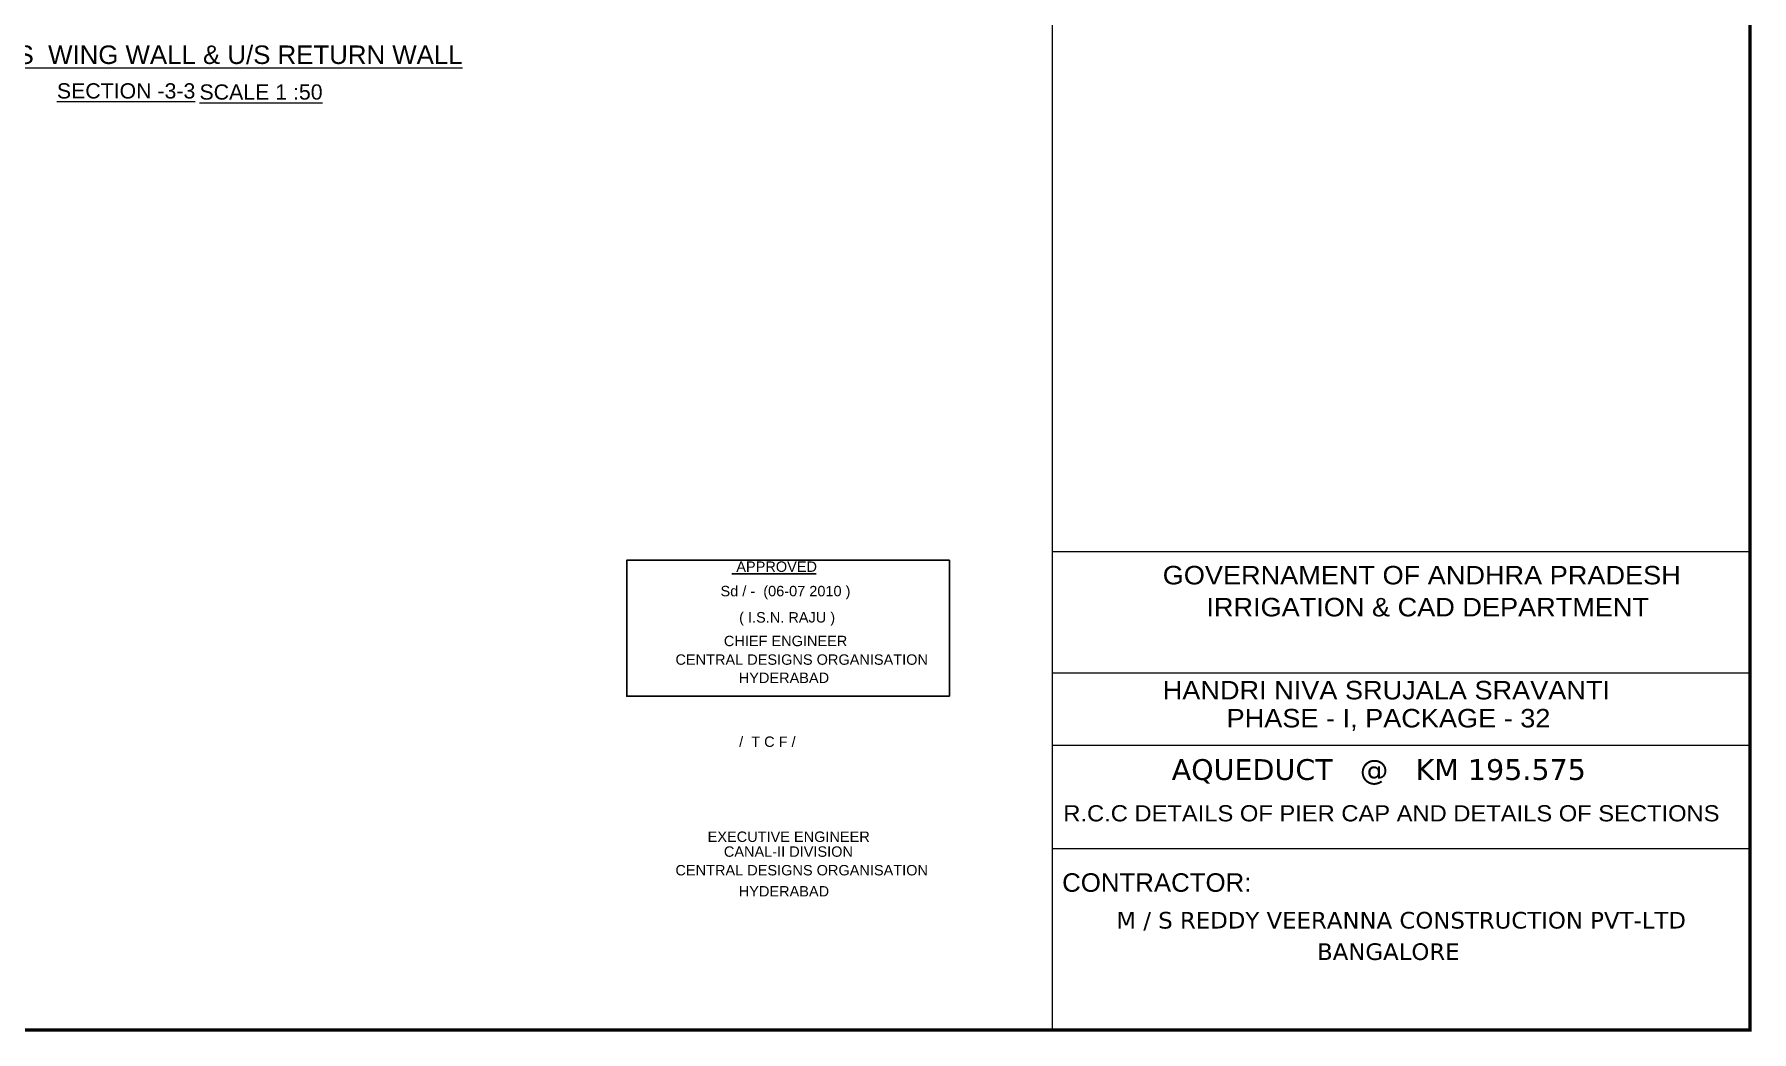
# Model space of a CAD drawing. Extents: x -793889 to 280349, y -1411811 to 21515.
# Drawn here: x -286635 to -249459, y -483849 to -462263 of the extents above; entities that cross this region are included whole.
import ezdxf

# ---------------------------------------------------------------- set-up
doc = ezdxf.new("R2010")
doc.units = 0
doc.header["$LTSCALE"] = 800
doc.header["$MEASUREMENT"] = 0
doc.layers.get('0').update_dxf_attribs({"linetype": 'CONTINUOUS'})
for name, color, linetype in [('BD', 6, 'CONTINUOUS'), ('PLAN', 10, 'CONTINUOUS'), ('TITLE', 7, 'CONTINUOUS')]:
    doc.layers.add(name, color=color, linetype=linetype)
doc.styles.add('123', font='arial.ttf')
doc.styles.get("Standard").update_dxf_attribs({"font": 'swiss.ttf'})
doc.styles.add('STYLES', font='swiss.ttf')
doc.styles.add('VERDANA', font='verdana.ttf')

msp = doc.modelspace()

# ---------------------------------------------------------------- linework, layer by layer
at = {"ltscale": 0.25}
for p, q in [((-271536.45243, -473940.4899), (-269711.67937, -473940.4899)), ((-273764.24537, -476590.92006), (-266825.67467, -476590.92006))]:
    msp.add_line(p, q, dxfattribs=at)
at = {"lineweight": 13, "ltscale": 0.2}
for p, q in [((-258894.54558, -479886.05729), (-254195.57739, -479886.05729)), ((-254195.57739, -479886.05729), (-249496.60919, -479886.05729))]:
    msp.add_line(p, q, dxfattribs=at)
at = {"ltscale": 0.25}
msp.add_lwpolyline([(-266825.67467, -476590.92006), (-273809.86378, -476590.92006), (-273809.86378, -473647.29056), (-266825.67467, -473647.29056)], close=True, dxfattribs=at)
at = {"layer": 'BD', "color": 4, "lineweight": 13}
for p, q in [((-264593.51377, -483811.92088), (-264593.51377, -430695.68034)), ((-264593.51377, -473459.15536), (-249496.60919, -473459.15536)), ((-264593.51377, -476079.75565), (-249496.60919, -476079.75565)), ((-264593.51377, -477649.76738), (-249496.60919, -477649.76738)), ((-264593.51377, -479886.05729), (-259894.54558, -479886.05729)), ((-264593.51377, -479886.05729), (-250496.60919, -479886.05729))]:
    msp.add_line(p, q, dxfattribs=at)
at = {"layer": 'PLAN', "color": 4, "lineweight": 13}
msp.add_line((-263593.60919, -483811.92088), (-249496.60919, -483811.92088), dxfattribs=at)
at = {"layer": 'PLAN', "color": 4, "lineweight": 13, "const_width": 75}
msp.add_lwpolyline([(-321641.85117, -430695.68034), (-249496.60919, -430695.68034), (-249496.60919, -483811.92088), (-321641.85117, -483811.92088)], close=True, dxfattribs=at)
at = {"layer": 'TITLE', "color": 7, "lineweight": 13}
msp.add_line((-249496.60919, -480274.01504), (-249496.60919, -471945.03886), dxfattribs=at)

# ---------------------------------------------------------------- texts
at = {"color": 4, "lineweight": 13, "style": '123', "width": 1.05}
for s, height, p in [('GOVERNAMENT OF ANDHRA PRADESH', 400, (-262207.73591, -474168.63583)), ('IRRIGATION & CAD DEPARTMENT', 400, (-261262.97163, -474861.23849)), ('HANDRI NIVA SRUJALA SRAVANTI', 400, (-262207.73591, -476658.20716)), ('PHASE - I, PACKAGE - 32', 400, (-260825.47913, -477264.7609)), ('R.C.C DETAILS OF PIER CAP AND DETAILS OF SECTIONS', 350, (-264360.01486, -479298.16936))]:
    msp.add_text(s, height=height, dxfattribs=at).set_placement(p)
at = {"color": 6, "lineweight": 13, "style": 'VERDANA'}
for s, height, p in [('AQUEDUCT   @   KM 195.575', 450, (-262014.26922, -478400.95099)), ('M / S REDDY VEERANNA CONSTRUCTION PVT-LTD', 360, (-263211.51284, -481617.97664)), ('BANGALORE', 360, (-258866.66739, -482297.93335))]:
    msp.add_text(s, height=height, dxfattribs=at).set_placement(p)
at = {"color": 4, "lineweight": 13, "style": '123'}
msp.add_text('CONTRACTOR:', height=400, dxfattribs=at).set_placement((-264385.47901, -480821.82535))
at = {"layer": 'PLAN', "lineweight": 13, "style": 'STYLES'}
for s, height, p in [('%%UD/S  WING WALL & U/S RETURN WALL', 400, (-287578.48715, -462904.22592)), ('%%USECTION -3-3', 330, (-286146.93197, -463651.49082)), ('%%USCALE 1 :50', 330, (-283060.03219, -463675.92787))]:
    msp.add_text(s, height=height, dxfattribs=at).set_placement(p)
at = {"layer": 'PLAN', "color": 7, "lineweight": 13}
for s, p in [('APPROVED', (-271439.52546, -473897.44042)), ('Sd / -  (06-07 2010 )', (-271780.9786, -474425.69028)), ('( I.S.N. RAJU )', (-271377.84875, -474994.30962)), ('CHIEF ENGINEER', (-271708.27869, -475505.61427)), ('CENTRAL DESIGNS ORGANISATION', (-272756.4163, -475908.40925)), ('HYDERABAD', (-271385.77482, -476303.36379)), ('/  T C F /', (-271377.84875, -477686.09553)), ('EXECUTIVE ENGINEER', (-272059.80206, -479742.67215)), ('CANAL-II DIVISION', (-271708.27869, -480064.63638)), ('CENTRAL DESIGNS ORGANISATION', (-272756.4163, -480467.43136)), ('HYDERABAD', (-271385.77482, -480923.93426))]:
    msp.add_text(s, height=225, dxfattribs=at).set_placement(p)

doc.saveas('drawing.dxf')
